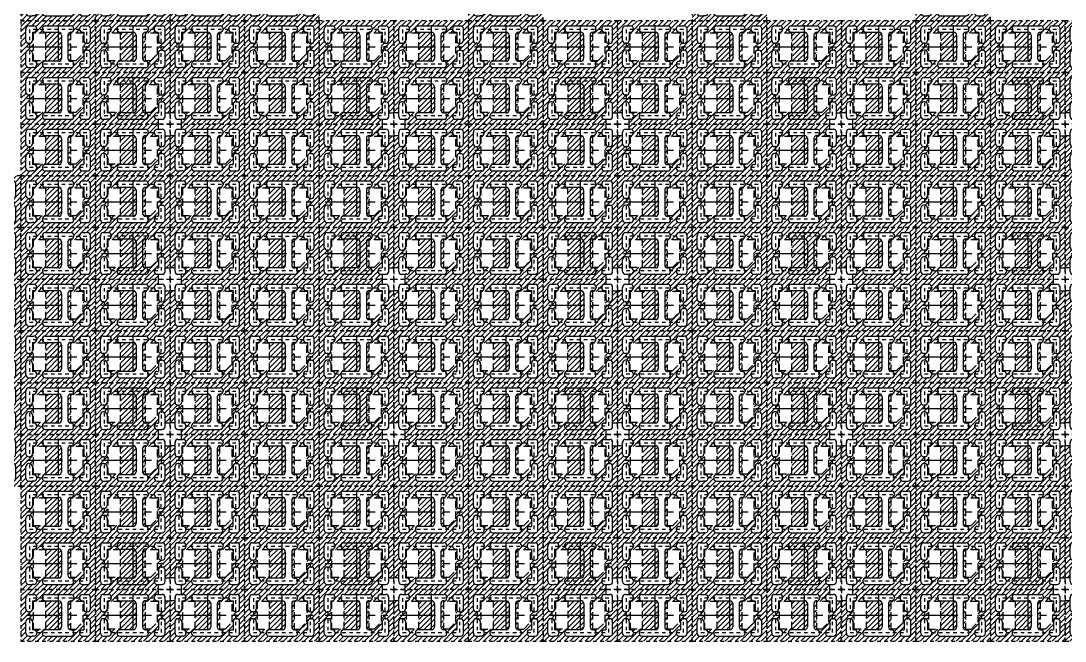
# Model space of a CAD drawing. Extents: x -1061 to -782, y -21 to 162.
# Drawn here: x -1043.5 to -1014.27, y 85.83 to 103.21 of the extents above; entities that cross this region are included whole.
import ezdxf

# ---------------------------------------------------------------- set-up
doc = ezdxf.new("R2010")
doc.units = 0
doc.header["$LTSCALE"] = 0.5
for name, pattern in [('CENTER', [2, 1.25, -0.25, 0.25, -0.25]), ('HIDDEN', [0.375, 0.25, -0.125]), ('HIDDEN2', [0.1875, 0.125, -0.0625])]:
    doc.linetypes.add(name, pattern=pattern)
for name, color, linetype in [('B', 5, 'Continuous'), ('C', 1, 'CENTER'), ('H', 4, 'HIDDEN'), ('hatch', 7, 'CENTER'), ('HATCH O-L', 7, 'HIDDEN2'), ('PACKAGE OL', 51, 'HIDDEN2'), ('圖', 7, 'Continuous')]:
    doc.layers.add(name, color=color, linetype=linetype)

# ---------------------------------------------------------------- blocks, each defined once
blk = doc.blocks.new('DFN1006-2L PACKAGE')
at = {"layer": 'hatch'}
h = blk.add_hatch(dxfattribs=at)
h.set_pattern_fill('ANSI31', color=256, scale=0.02)
h.set_pattern_definition([(45, (528.53349, -41.65396), (-0.0449012806, 0.0449012806), [])])
h.paths.add_polyline_path([(1.205, 0.102), (-0.1, 0.102), (-0.1, -0.803), (1.205, -0.803)])
h.paths.add_polyline_path([(0.037, -0.411), (0.053, -0.411, -0.414214), (0.103, -0.461), (0.103, -0.605), (0.127, -0.605, -0.414214), (0.177, -0.655), (0.177, -0.666, -0.414214), (0.127, -0.716), (0.1, -0.716), (0.037, -0.716, -0.414214), (-0.013, -0.666), (-0.013, -0.461, -0.414214)], flags=16)
h.paths.add_polyline_path([(-0.013, -0.241), (-0.013, -0.036, -0.414214), (0.037, 0.014), (0.127, 0.014, -0.414214), (0.177, -0.036), (0.177, -0.047, -0.414214), (0.127, -0.097), (0.103, -0.097), (0.103, -0.241, -0.414214), (0.053, -0.291), (0.037, -0.291, -0.414214)], flags=16)
h.paths.add_polyline_path([(0.117, -0.111), (0.337, -0.111), (0.337, -0.591), (0.117, -0.591)], flags=16)
h.paths.add_polyline_path([(0.327, -0.605), (0.561, -0.605, 0.414214), (0.611, -0.555), (0.611, -0.147, 0.414214), (0.561, -0.097), (0.327, -0.097, -0.414214), (0.277, -0.047), (0.277, -0.036, -0.414214), (0.327, 0.014), (0.777, 0.014, -0.414214), (0.827, -0.036), (0.827, -0.047, -0.414214), (0.777, -0.097), (0.774, -0.097, 0.414214), (0.724, -0.147), (0.724, -0.555, 0.423299), (0.776, -0.605, -0.423025), (0.827, -0.655), (0.827, -0.666, -0.414214), (0.777, -0.716), (0.327, -0.716, -0.414214), (0.277, -0.666), (0.277, -0.655, -0.414214)], flags=16)
h.paths.add_polyline_path([(0.767, -0.111), (0.987, -0.111), (0.987, -0.471), (0.867, -0.591), (0.767, -0.591)], flags=16)
h.paths.add_polyline_path([(0.977, -0.605), (1.001, -0.605), (1.001, -0.461, -0.414214), (1.051, -0.411), (1.067, -0.411, -0.414214), (1.117, -0.461), (1.117, -0.666, -0.414214), (1.067, -0.716), (1.005, -0.716), (0.977, -0.716, -0.414214), (0.927, -0.666), (0.927, -0.655, -0.414214)], flags=16)
h.paths.add_polyline_path([(0.927, -0.047), (0.927, -0.036, -0.414214), (0.977, 0.014), (1.067, 0.014, -0.414214), (1.117, -0.036), (1.117, -0.241, -0.414214), (1.067, -0.291), (1.051, -0.291, -0.414214), (1.001, -0.241), (1.001, -0.097), (0.977, -0.097, -0.414214)], flags=16)
at = {"layer": 'B'}
for p, q in [((0.037, 0.014), (0.127, 0.014)), ((0.327, 0.014), (0.777, 0.014)), ((0.977, 0.014), (1.067, 0.014)), ((-0.013, -0.241), (-0.013, -0.036)), ((-0.013, -0.036), (-0.013, -0.05)), ((0.103, -0.097), (0.103, -0.241)), ((0.103, -0.097), (0.127, -0.097)), ((0.177, -0.036), (0.177, -0.047)), ((0.277, -0.036), (0.277, -0.047)), ((0.327, -0.097), (0.561, -0.097)), ((0.611, -0.147), (0.611, -0.555)), ((0.724, -0.147), (0.724, -0.555)), ((0.774, -0.097), (0.777, -0.097)), ((0.827, -0.036), (0.827, -0.047)), ((0.927, -0.036), (0.927, -0.047)), ((0.977, -0.097), (1.001, -0.097)), ((1.001, -0.097), (1.001, -0.241)), ((1.117, -0.241), (1.117, -0.036)), ((0.053, -0.291), (0.037, -0.291)), ((0.052, -0.291), (0.052, -0.291)), ((1.051, -0.291), (1.067, -0.291)), ((1.052, -0.291), (1.052, -0.291)), ((-0.013, -0.666), (-0.013, -0.461)), ((0.053, -0.411), (0.037, -0.411)), ((0.052, -0.411), (0.052, -0.411)), ((0.103, -0.461), (0.103, -0.605)), ((1.001, -0.461), (1.001, -0.605)), ((1.051, -0.411), (1.067, -0.411)), ((1.052, -0.411), (1.052, -0.411)), ((1.117, -0.666), (1.117, -0.461)), ((0.037, -0.716), (0.1, -0.716)), ((0.127, -0.716), (0.1, -0.716)), ((0.127, -0.605), (0.103, -0.605)), ((0.177, -0.655), (0.177, -0.666)), ((0.277, -0.655), (0.277, -0.666)), ((0.561, -0.605), (0.327, -0.605)), ((0.327, -0.716), (0.777, -0.716)), ((0.774, -0.605), (0.777, -0.605)), ((0.827, -0.655), (0.827, -0.666)), ((0.927, -0.655), (0.927, -0.666)), ((0.977, -0.605), (1.001, -0.605)), ((0.977, -0.716), (1.005, -0.716)), ((1.005, -0.716), (1.067, -0.716))]:
    blk.add_line(p, q, dxfattribs=at)
for centre, start, end in [((0.037, -0.036), 90, 180), ((0.127, -0.036), 0, 90), ((0.327, -0.036), 90, 180), ((0.777, -0.036), 0, 90), ((0.977, -0.036), 90, 180), ((1.067, -0.036), 0, 90), ((0.127, -0.047), 270, 0), ((0.327, -0.047), 180, 270), ((0.561, -0.147), 0, 90), ((0.774, -0.147), 90, 180), ((0.777, -0.047), 270, 0), ((0.977, -0.047), 180, 270), ((0.037, -0.241), 180, 270), ((0.053, -0.241), 270, 0), ((1.051, -0.241), 180, 270), ((1.067, -0.241), 270, 0), ((0.037, -0.461), 90, 180), ((0.053, -0.461), 0, 90), ((1.051, -0.461), 90, 180), ((1.067, -0.461), 0, 90), ((0.037, -0.666), 180, 270), ((0.127, -0.655), 0, 90), ((0.127, -0.666), 270, 0), ((0.327, -0.655), 90, 180), ((0.327, -0.666), 180, 270), ((0.561, -0.555), 270, 0), ((0.774, -0.555), 180, 270), ((0.777, -0.655), 0, 90), ((0.777, -0.666), 270, 0), ((0.977, -0.655), 90, 180), ((0.977, -0.666), 180, 270), ((1.067, -0.666), 270, 0)]:
    blk.add_arc(centre, 0.05, start, end, dxfattribs=at)
at = {"layer": 'C'}
for p, q in [((0.552, 0.029), (0.552, -0.731)), ((0.005, -0.351), (1.1, -0.351))]:
    blk.add_line(p, q, dxfattribs=at)
at = {"layer": 'H'}
for points in [[(0.337, -0.591), (0.337, -0.111), (0.117, -0.111), (0.117, -0.591)], [(0.867, -0.591), (0.987, -0.471), (0.987, -0.111), (0.767, -0.111), (0.767, -0.591)]]:
    blk.add_lwpolyline(points, close=True, dxfattribs=at)
at = {"layer": 'HATCH O-L'}
blk.add_lwpolyline([(-0.1, 0.102), (-0.1, -0.803), (1.205, -0.803), (1.205, 0.102), (-0.1, 0.102)], dxfattribs=at)
at = {"layer": 'PACKAGE OL'}
blk.add_lwpolyline([(1.052, -0.651), (1.052, -0.051), (0.052, -0.051), (0.052, -0.651)], close=True, dxfattribs=at)
blk = doc.blocks.new('2 R- SIDE CROSS REF')
at = {"layer": 'hatch'}
h = blk.add_hatch(dxfattribs=at)
h.set_pattern_fill('ANSI31', color=256, scale=0.02)
h.set_pattern_definition([(45, (581.53627, -36.8985), (-0.0449012806, 0.0449012806), [])])
h.paths.add_polyline_path([(-0.452, 0.452), (-0.452, 0.365), (-0.425, 0.365, -0.414214), (-0.375, 0.315), (-0.375, 0.304, -0.414214), (-0.425, 0.254), (-0.449, 0.254), (-0.449, 0.11, -0.414214), (-0.499, 0.06), (-0.515, 0.06, -0.414214), (-0.565, 0.11), (-0.565, 0.251), (-0.652, 0.251), (-0.652, -0.251), (-0.565, -0.251), (-0.565, -0.11, -0.414214), (-0.515, -0.06), (-0.499, -0.06, -0.414214), (-0.449, -0.11), (-0.449, -0.254), (-0.425, -0.254, -0.414214), (-0.375, -0.304), (-0.375, -0.315, -0.414214), (-0.425, -0.365), (-0.452, -0.365), (-0.452, -0.452), (0.652, -0.452), (0.652, 0.452)])
h.paths.add_polyline_path([(-0.215, 0.24), (-0.215, -0.24), (-0.435, -0.24), (-0.435, 0.24)], flags=16)
h.paths.add_polyline_path([(0.215, 0.24), (0.435, 0.24), (0.435, -0.12), (0.315, -0.24), (0.215, -0.24)], flags=16)
h.paths.add_polyline_path([(0.425, 0.365), (0.515, 0.365, -0.414214), (0.565, 0.315), (0.565, 0.11, -0.414214), (0.515, 0.06), (0.499, 0.06, -0.414214), (0.449, 0.11), (0.449, 0.254), (0.425, 0.254, -0.414214), (0.375, 0.304), (0.375, 0.315, -0.414214)], flags=16)
h.paths.add_polyline_path([(0.499, -0.06), (0.515, -0.06, -0.414214), (0.565, -0.11), (0.565, -0.315, -0.414214), (0.515, -0.365), (0.452, -0.365), (0.425, -0.365, -0.414214), (0.375, -0.315), (0.375, -0.304, -0.414214), (0.425, -0.254), (0.449, -0.254), (0.449, -0.11, -0.414214)], flags=16)
at = {"layer": 'B'}
for p, q in [((-0.565, 0.11), (-0.565, 0.315)), ((-0.565, 0.315), (-0.565, 0.301)), ((-0.515, 0.365), (-0.425, 0.365)), ((-0.449, 0.254), (-0.449, 0.11)), ((-0.449, 0.254), (-0.425, 0.254)), ((-0.375, 0.315), (-0.375, 0.304)), ((-0.275, 0.315), (-0.275, 0.304)), ((-0.225, 0.365), (0.225, 0.365)), ((-0.225, 0.254), (0.009, 0.254)), ((0.059, 0.204), (0.059, -0.204)), ((0.172, 0.204), (0.172, -0.204)), ((0.222, 0.254), (0.225, 0.254)), ((0.275, 0.315), (0.275, 0.304)), ((0.375, 0.315), (0.375, 0.304)), ((0.425, 0.365), (0.515, 0.365)), ((0.425, 0.254), (0.449, 0.254)), ((0.449, 0.254), (0.449, 0.11)), ((0.565, 0.11), (0.565, 0.315)), ((-0.499, 0.06), (-0.515, 0.06)), ((-0.5, 0.06), (-0.5, 0.06)), ((0.499, 0.06), (0.515, 0.06)), ((0.5, 0.06), (0.5, 0.06)), ((-0.565, -0.315), (-0.565, -0.11)), ((-0.499, -0.06), (-0.515, -0.06)), ((-0.5, -0.06), (-0.5, -0.06)), ((-0.449, -0.11), (-0.449, -0.254)), ((0.449, -0.11), (0.449, -0.254)), ((0.499, -0.06), (0.515, -0.06)), ((0.5, -0.06), (0.5, -0.06)), ((0.565, -0.315), (0.565, -0.11)), ((-0.515, -0.365), (-0.452, -0.365)), ((-0.425, -0.365), (-0.452, -0.365)), ((-0.425, -0.254), (-0.449, -0.254)), ((-0.375, -0.304), (-0.375, -0.315)), ((-0.275, -0.304), (-0.275, -0.315)), ((0.009, -0.254), (-0.225, -0.254)), ((-0.225, -0.365), (0.225, -0.365)), ((0.222, -0.254), (0.225, -0.254)), ((0.275, -0.304), (0.275, -0.315)), ((0.375, -0.304), (0.375, -0.315)), ((0.425, -0.254), (0.449, -0.254)), ((0.425, -0.365), (0.452, -0.365)), ((0.452, -0.365), (0.515, -0.365))]:
    blk.add_line(p, q, dxfattribs=at)
for centre, start, end in [((-0.515, 0.315), 90, 180), ((-0.425, 0.315), 0, 90), ((-0.425, 0.304), 270, 0), ((-0.225, 0.315), 90, 180), ((-0.225, 0.304), 180, 270), ((0.009, 0.204), 0, 90), ((0.222, 0.204), 90, 180), ((0.225, 0.315), 0, 90), ((0.225, 0.304), 270, 0), ((0.425, 0.315), 90, 180), ((0.425, 0.304), 180, 270), ((0.515, 0.315), 0, 90), ((-0.515, 0.11), 180, 270), ((-0.499, 0.11), 270, 0), ((0.499, 0.11), 180, 270), ((0.515, 0.11), 270, 0), ((-0.515, -0.11), 90, 180), ((-0.499, -0.11), 0, 90), ((0.499, -0.11), 90, 180), ((0.515, -0.11), 0, 90), ((-0.515, -0.315), 180, 270), ((-0.425, -0.304), 0, 90), ((-0.425, -0.315), 270, 0), ((-0.225, -0.304), 90, 180), ((-0.225, -0.315), 180, 270), ((0.009, -0.204), 270, 0), ((0.222, -0.204), 180, 270), ((0.225, -0.304), 0, 90), ((0.225, -0.315), 270, 0), ((0.425, -0.304), 90, 180), ((0.425, -0.315), 180, 270), ((0.515, -0.315), 270, 0)]:
    blk.add_arc(centre, 0.05, start, end, dxfattribs=at)
at = {"layer": 'C'}
for p, q in [((0, 0.38), (0, -0.38)), ((-0.548, 0), (0.548, 0))]:
    blk.add_line(p, q, dxfattribs=at)
at = {"layer": 'H', "color": 6}
for p, q in [((-0.452, 0.365), (-0.452, 0.452)), ((-0.565, 0.251), (-0.652, 0.251)), ((-0.565, -0.251), (-0.652, -0.251)), ((-0.452, -0.452), (-0.452, -0.365))]:
    blk.add_line(p, q, dxfattribs=at)
at = {"layer": 'H'}
for points in [[(-0.215, -0.24), (-0.215, 0.24), (-0.435, 0.24), (-0.435, -0.24)], [(0.315, -0.24), (0.435, -0.12), (0.435, 0.24), (0.215, 0.24), (0.215, -0.24)]]:
    blk.add_lwpolyline(points, close=True, dxfattribs=at)
at = {"layer": 'HATCH O-L'}
blk.add_lwpolyline([(-0.652, 0.452), (-0.652, -0.452), (0.652, -0.452), (0.652, 0.452), (-0.652, 0.452)], dxfattribs=at)
at = {"layer": 'PACKAGE OL'}
blk.add_lwpolyline([(0.5, -0.3), (0.5, 0.3), (-0.5, 0.3), (-0.5, -0.3)], close=True, dxfattribs=at)
blk = doc.blocks.new('UPPER RIGHT CROSS')
at = {"layer": 'hatch'}
h = blk.add_hatch(dxfattribs=at)
h.set_pattern_fill('ANSI31', color=256, scale=0.02)
h.set_pattern_definition([(45, (579.97371, -40.20884), (-0.0449012806, 0.0449012806), [])])
h.paths.add_polyline_path([(-0.652, 0.452), (-0.652, -0.452), (0.652, -0.452), (0.652, 0.251), (0.565, 0.251), (0.565, 0.11, -0.414214), (0.515, 0.06), (0.499, 0.06, -0.414214), (0.449, 0.11), (0.449, 0.254), (0.425, 0.254, -0.414214), (0.375, 0.304), (0.375, 0.315, -0.414214), (0.425, 0.365), (0.452, 0.365), (0.452, 0.452)])
h.paths.add_polyline_path([(-0.375, 0.315), (-0.375, 0.304, -0.414214), (-0.425, 0.254), (-0.449, 0.254), (-0.449, 0.11, -0.414214), (-0.499, 0.06), (-0.515, 0.06, -0.414214), (-0.565, 0.11), (-0.565, 0.315, -0.414214), (-0.515, 0.365), (-0.425, 0.365, -0.414214)], flags=16)
h.paths.add_polyline_path([(-0.225, 0.365), (0.225, 0.365, -0.414214), (0.275, 0.315), (0.275, 0.304, -0.414214), (0.225, 0.254), (0.222, 0.254, 0.414214), (0.172, 0.204), (0.172, -0.204, 0.423299), (0.224, -0.254, -0.423025), (0.275, -0.304), (0.275, -0.315, -0.414214), (0.225, -0.365), (-0.225, -0.365, -0.414214), (-0.275, -0.315), (-0.275, -0.304, -0.414214), (-0.225, -0.254), (0.009, -0.254, 0.414214), (0.059, -0.204), (0.059, 0.204, 0.414214), (0.009, 0.254), (-0.225, 0.254, -0.414214), (-0.275, 0.304), (-0.275, 0.315, -0.414214)], flags=16)
h.paths.add_polyline_path([(-0.215, 0.24), (-0.215, -0.24), (-0.435, -0.24), (-0.435, 0.24)], flags=16)
h.paths.add_polyline_path([(-0.449, -0.11), (-0.449, -0.254), (-0.425, -0.254, -0.414214), (-0.375, -0.304), (-0.375, -0.315, -0.414214), (-0.425, -0.365), (-0.452, -0.365), (-0.515, -0.365, -0.414214), (-0.565, -0.315), (-0.565, -0.11, -0.414214), (-0.515, -0.06), (-0.499, -0.06, -0.414214)], flags=16)
h.paths.add_polyline_path([(0.215, 0.24), (0.435, 0.24), (0.435, -0.12), (0.315, -0.24), (0.215, -0.24)], flags=16)
h.paths.add_polyline_path([(0.499, -0.06), (0.515, -0.06, -0.414214), (0.565, -0.11), (0.565, -0.315, -0.414214), (0.515, -0.365), (0.452, -0.365), (0.425, -0.365, -0.414214), (0.375, -0.315), (0.375, -0.304, -0.414214), (0.425, -0.254), (0.449, -0.254), (0.449, -0.11, -0.414214)], flags=16)
at = {"layer": 'B'}
for p, q in [((-0.565, 0.11), (-0.565, 0.315)), ((-0.565, 0.315), (-0.565, 0.301)), ((-0.515, 0.365), (-0.425, 0.365)), ((-0.449, 0.254), (-0.449, 0.11)), ((-0.449, 0.254), (-0.425, 0.254)), ((-0.375, 0.315), (-0.375, 0.304)), ((-0.275, 0.315), (-0.275, 0.304)), ((-0.225, 0.365), (0.225, 0.365)), ((-0.225, 0.254), (0.009, 0.254)), ((0.059, 0.204), (0.059, -0.204)), ((0.172, 0.204), (0.172, -0.204)), ((0.222, 0.254), (0.225, 0.254)), ((0.275, 0.315), (0.275, 0.304)), ((0.375, 0.315), (0.375, 0.304)), ((0.425, 0.365), (0.515, 0.365)), ((0.425, 0.254), (0.449, 0.254)), ((0.449, 0.254), (0.449, 0.11)), ((0.565, 0.11), (0.565, 0.315)), ((-0.499, 0.06), (-0.515, 0.06)), ((-0.5, 0.06), (-0.5, 0.06)), ((0.499, 0.06), (0.515, 0.06)), ((0.5, 0.06), (0.5, 0.06)), ((-0.565, -0.315), (-0.565, -0.11)), ((-0.499, -0.06), (-0.515, -0.06)), ((-0.5, -0.06), (-0.5, -0.06)), ((-0.449, -0.11), (-0.449, -0.254)), ((0.449, -0.11), (0.449, -0.254)), ((0.499, -0.06), (0.515, -0.06)), ((0.5, -0.06), (0.5, -0.06)), ((0.565, -0.315), (0.565, -0.11)), ((-0.515, -0.365), (-0.452, -0.365)), ((-0.425, -0.365), (-0.452, -0.365)), ((-0.425, -0.254), (-0.449, -0.254)), ((-0.375, -0.304), (-0.375, -0.315)), ((-0.275, -0.304), (-0.275, -0.315)), ((0.009, -0.254), (-0.225, -0.254)), ((-0.225, -0.365), (0.225, -0.365)), ((0.222, -0.254), (0.225, -0.254)), ((0.275, -0.304), (0.275, -0.315)), ((0.375, -0.304), (0.375, -0.315)), ((0.425, -0.254), (0.449, -0.254)), ((0.425, -0.365), (0.452, -0.365)), ((0.452, -0.365), (0.515, -0.365))]:
    blk.add_line(p, q, dxfattribs=at)
for centre, start, end in [((-0.515, 0.315), 90, 180), ((-0.425, 0.315), 0, 90), ((-0.425, 0.304), 270, 0), ((-0.225, 0.315), 90, 180), ((-0.225, 0.304), 180, 270), ((0.009, 0.204), 0, 90), ((0.222, 0.204), 90, 180), ((0.225, 0.315), 0, 90), ((0.225, 0.304), 270, 0), ((0.425, 0.315), 90, 180), ((0.425, 0.304), 180, 270), ((0.515, 0.315), 0, 90), ((-0.515, 0.11), 180, 270), ((-0.499, 0.11), 270, 0), ((0.499, 0.11), 180, 270), ((0.515, 0.11), 270, 0), ((-0.515, -0.11), 90, 180), ((-0.499, -0.11), 0, 90), ((0.499, -0.11), 90, 180), ((0.515, -0.11), 0, 90), ((-0.515, -0.315), 180, 270), ((-0.425, -0.304), 0, 90), ((-0.425, -0.315), 270, 0), ((-0.225, -0.304), 90, 180), ((-0.225, -0.315), 180, 270), ((0.009, -0.204), 270, 0), ((0.222, -0.204), 180, 270), ((0.225, -0.304), 0, 90), ((0.225, -0.315), 270, 0), ((0.425, -0.304), 90, 180), ((0.425, -0.315), 180, 270), ((0.515, -0.315), 270, 0)]:
    blk.add_arc(centre, 0.05, start, end, dxfattribs=at)
at = {"layer": 'C'}
for p, q in [((0, 0.38), (0, -0.38)), ((-0.548, 0), (0.548, 0))]:
    blk.add_line(p, q, dxfattribs=at)
at = {"layer": 'H', "color": 6}
for p, q in [((0.452, 0.365), (0.452, 0.452)), ((0.565, 0.251), (0.652, 0.251))]:
    blk.add_line(p, q, dxfattribs=at)
at = {"layer": 'H'}
for points in [[(-0.215, -0.24), (-0.215, 0.24), (-0.435, 0.24), (-0.435, -0.24)], [(0.315, -0.24), (0.435, -0.12), (0.435, 0.24), (0.215, 0.24), (0.215, -0.24)]]:
    blk.add_lwpolyline(points, close=True, dxfattribs=at)
at = {"layer": 'HATCH O-L'}
blk.add_lwpolyline([(-0.652, 0.452), (-0.652, -0.452), (0.652, -0.452), (0.652, 0.452), (-0.652, 0.452)], dxfattribs=at)
at = {"layer": 'PACKAGE OL'}
blk.add_lwpolyline([(0.5, -0.3), (0.5, 0.3), (-0.5, 0.3), (-0.5, -0.3)], close=True, dxfattribs=at)
blk = doc.blocks.new('UPPER LEFT CROSS')
at = {"layer": 'hatch'}
h = blk.add_hatch(dxfattribs=at)
h.set_pattern_fill('ANSI31', color=256, scale=0.02)
h.set_pattern_definition([(45, (581.53627, -40.20884), (-0.0449012806, 0.0449012806), [])])
h.paths.add_polyline_path([(-0.452, 0.452), (-0.452, 0.365), (-0.425, 0.365, -0.414214), (-0.375, 0.315), (-0.375, 0.304, -0.414214), (-0.425, 0.254), (-0.449, 0.254), (-0.449, 0.11, -0.414214), (-0.499, 0.06), (-0.515, 0.06, -0.414214), (-0.565, 0.11), (-0.565, 0.251), (-0.652, 0.251), (-0.652, -0.452), (0.652, -0.452), (0.652, 0.452)])
h.paths.add_polyline_path([(-0.225, 0.365), (0.225, 0.365, -0.414214), (0.275, 0.315), (0.275, 0.304, -0.414214), (0.225, 0.254), (0.222, 0.254, 0.414214), (0.172, 0.204), (0.172, -0.204, 0.423299), (0.224, -0.254, -0.423025), (0.275, -0.304), (0.275, -0.315, -0.414214), (0.225, -0.365), (-0.225, -0.365, -0.414214), (-0.275, -0.315), (-0.275, -0.304, -0.414214), (-0.225, -0.254), (0.009, -0.254, 0.414214), (0.059, -0.204), (0.059, 0.204, 0.414214), (0.009, 0.254), (-0.225, 0.254, -0.414214), (-0.275, 0.304), (-0.275, 0.315, -0.414214)], flags=16)
h.paths.add_polyline_path([(-0.215, 0.24), (-0.215, -0.24), (-0.435, -0.24), (-0.435, 0.24)], flags=16)
h.paths.add_polyline_path([(-0.449, -0.11), (-0.449, -0.254), (-0.425, -0.254, -0.414214), (-0.375, -0.304), (-0.375, -0.315, -0.414214), (-0.425, -0.365), (-0.452, -0.365), (-0.515, -0.365, -0.414214), (-0.565, -0.315), (-0.565, -0.11, -0.414214), (-0.515, -0.06), (-0.499, -0.06, -0.414214)], flags=16)
h.paths.add_polyline_path([(0.215, 0.24), (0.435, 0.24), (0.435, -0.12), (0.315, -0.24), (0.215, -0.24)], flags=16)
h.paths.add_polyline_path([(0.425, 0.365), (0.515, 0.365, -0.414214), (0.565, 0.315), (0.565, 0.11, -0.414214), (0.515, 0.06), (0.499, 0.06, -0.414214), (0.449, 0.11), (0.449, 0.254), (0.425, 0.254, -0.414214), (0.375, 0.304), (0.375, 0.315, -0.414214)], flags=16)
h.paths.add_polyline_path([(0.499, -0.06), (0.515, -0.06, -0.414214), (0.565, -0.11), (0.565, -0.315, -0.414214), (0.515, -0.365), (0.452, -0.365), (0.425, -0.365, -0.414214), (0.375, -0.315), (0.375, -0.304, -0.414214), (0.425, -0.254), (0.449, -0.254), (0.449, -0.11, -0.414214)], flags=16)
at = {"layer": 'B'}
for p, q in [((-0.565, 0.11), (-0.565, 0.315)), ((-0.565, 0.315), (-0.565, 0.301)), ((-0.515, 0.365), (-0.425, 0.365)), ((-0.449, 0.254), (-0.449, 0.11)), ((-0.449, 0.254), (-0.425, 0.254)), ((-0.375, 0.315), (-0.375, 0.304)), ((-0.275, 0.315), (-0.275, 0.304)), ((-0.225, 0.365), (0.225, 0.365)), ((-0.225, 0.254), (0.009, 0.254)), ((0.059, 0.204), (0.059, -0.204)), ((0.172, 0.204), (0.172, -0.204)), ((0.222, 0.254), (0.225, 0.254)), ((0.275, 0.315), (0.275, 0.304)), ((0.375, 0.315), (0.375, 0.304)), ((0.425, 0.365), (0.515, 0.365)), ((0.425, 0.254), (0.449, 0.254)), ((0.449, 0.254), (0.449, 0.11)), ((0.565, 0.11), (0.565, 0.315)), ((-0.499, 0.06), (-0.515, 0.06)), ((-0.5, 0.06), (-0.5, 0.06)), ((0.499, 0.06), (0.515, 0.06)), ((0.5, 0.06), (0.5, 0.06)), ((-0.565, -0.315), (-0.565, -0.11)), ((-0.499, -0.06), (-0.515, -0.06)), ((-0.5, -0.06), (-0.5, -0.06)), ((-0.449, -0.11), (-0.449, -0.254)), ((0.449, -0.11), (0.449, -0.254)), ((0.499, -0.06), (0.515, -0.06)), ((0.5, -0.06), (0.5, -0.06)), ((0.565, -0.315), (0.565, -0.11)), ((-0.515, -0.365), (-0.452, -0.365)), ((-0.425, -0.365), (-0.452, -0.365)), ((-0.425, -0.254), (-0.449, -0.254)), ((-0.375, -0.304), (-0.375, -0.315)), ((-0.275, -0.304), (-0.275, -0.315)), ((0.009, -0.254), (-0.225, -0.254)), ((-0.225, -0.365), (0.225, -0.365)), ((0.222, -0.254), (0.225, -0.254)), ((0.275, -0.304), (0.275, -0.315)), ((0.375, -0.304), (0.375, -0.315)), ((0.425, -0.254), (0.449, -0.254)), ((0.425, -0.365), (0.452, -0.365)), ((0.452, -0.365), (0.515, -0.365))]:
    blk.add_line(p, q, dxfattribs=at)
for centre, start, end in [((-0.515, 0.315), 90, 180), ((-0.425, 0.315), 0, 90), ((-0.425, 0.304), 270, 0), ((-0.225, 0.315), 90, 180), ((-0.225, 0.304), 180, 270), ((0.009, 0.204), 0, 90), ((0.222, 0.204), 90, 180), ((0.225, 0.315), 0, 90), ((0.225, 0.304), 270, 0), ((0.425, 0.315), 90, 180), ((0.425, 0.304), 180, 270), ((0.515, 0.315), 0, 90), ((-0.515, 0.11), 180, 270), ((-0.499, 0.11), 270, 0), ((0.499, 0.11), 180, 270), ((0.515, 0.11), 270, 0), ((-0.515, -0.11), 90, 180), ((-0.499, -0.11), 0, 90), ((0.499, -0.11), 90, 180), ((0.515, -0.11), 0, 90), ((-0.515, -0.315), 180, 270), ((-0.425, -0.304), 0, 90), ((-0.425, -0.315), 270, 0), ((-0.225, -0.304), 90, 180), ((-0.225, -0.315), 180, 270), ((0.009, -0.204), 270, 0), ((0.222, -0.204), 180, 270), ((0.225, -0.304), 0, 90), ((0.225, -0.315), 270, 0), ((0.425, -0.304), 90, 180), ((0.425, -0.315), 180, 270), ((0.515, -0.315), 270, 0)]:
    blk.add_arc(centre, 0.05, start, end, dxfattribs=at)
at = {"layer": 'C'}
for p, q in [((0, 0.38), (0, -0.38)), ((-0.548, 0), (0.548, 0))]:
    blk.add_line(p, q, dxfattribs=at)
at = {"layer": 'H', "color": 6}
for p, q in [((-0.452, 0.365), (-0.452, 0.452)), ((-0.565, 0.251), (-0.652, 0.251))]:
    blk.add_line(p, q, dxfattribs=at)
at = {"layer": 'H'}
for points in [[(-0.215, -0.24), (-0.215, 0.24), (-0.435, 0.24), (-0.435, -0.24)], [(0.315, -0.24), (0.435, -0.12), (0.435, 0.24), (0.215, 0.24), (0.215, -0.24)]]:
    blk.add_lwpolyline(points, close=True, dxfattribs=at)
at = {"layer": 'HATCH O-L'}
blk.add_lwpolyline([(-0.652, 0.452), (-0.652, -0.452), (0.652, -0.452), (0.652, 0.452), (-0.652, 0.452)], dxfattribs=at)
at = {"layer": 'PACKAGE OL'}
blk.add_lwpolyline([(0.5, -0.3), (0.5, 0.3), (-0.5, 0.3), (-0.5, -0.3)], close=True, dxfattribs=at)
blk = doc.blocks.new('LOWER LEFT CROSS')
at = {"layer": 'hatch'}
h = blk.add_hatch(dxfattribs=at)
h.set_pattern_fill('ANSI31', color=256, scale=0.02)
h.set_pattern_definition([(45, (581.53627, -39.15142), (-0.0449012806, 0.0449012806), [])])
h.paths.add_polyline_path([(-0.215, -0.24), (-0.435, -0.24), (-0.435, 0.24), (-0.215, 0.24)], flags=16)
h.paths.add_polyline_path([(0.215, 0.24), (0.435, 0.24), (0.435, -0.12), (0.315, -0.24), (0.215, -0.24)], flags=16)
h.paths.add_polyline_path([(-0.425, 0.254), (-0.449, 0.254), (-0.449, 0.11, -0.414214), (-0.499, 0.06), (-0.515, 0.06, -0.414214), (-0.565, 0.11), (-0.565, 0.315, -0.414214), (-0.515, 0.365), (-0.425, 0.365, -0.414214), (-0.375, 0.315), (-0.375, 0.304, -0.414214)], flags=16)
h.paths.add_polyline_path([(-0.449, -0.11), (-0.449, -0.254), (-0.425, -0.254, -0.414214), (-0.375, -0.304), (-0.375, -0.315, -0.414214), (-0.425, -0.365), (-0.452, -0.365), (-0.515, -0.365, -0.414214), (-0.565, -0.315), (-0.565, -0.11, -0.414214), (-0.515, -0.06), (-0.499, -0.06, -0.414214)], flags=16)
h.paths.add_polyline_path([(0.375, 0.304), (0.375, 0.315, -0.414214), (0.425, 0.365), (0.515, 0.365, -0.414214), (0.565, 0.315), (0.565, 0.11, -0.414214), (0.515, 0.06), (0.499, 0.06, -0.414214), (0.449, 0.11), (0.449, 0.254), (0.425, 0.254, -0.414214)], flags=16)
h.paths.add_polyline_path([(0.499, -0.06), (0.515, -0.06, -0.414214), (0.565, -0.11), (0.565, -0.315, -0.414214), (0.515, -0.365), (0.452, -0.365), (0.425, -0.365, -0.414214), (0.375, -0.315), (0.375, -0.304, -0.414214), (0.425, -0.254), (0.449, -0.254), (0.449, -0.11, -0.414214)], flags=16)
h.paths.add_polyline_path([(-0.652, 0.452), (-0.652, -0.452), (0.452, -0.452), (0.452, -0.365), (0.515, -0.365, 0.414214), (0.565, -0.315), (0.565, -0.251), (0.652, -0.251), (0.652, 0.452)])
at = {"layer": 'B'}
for p, q in [((-0.565, 0.11), (-0.565, 0.315)), ((-0.565, 0.315), (-0.565, 0.301)), ((-0.515, 0.365), (-0.425, 0.365)), ((-0.449, 0.254), (-0.449, 0.11)), ((-0.449, 0.254), (-0.425, 0.254)), ((-0.375, 0.315), (-0.375, 0.304)), ((-0.275, 0.315), (-0.275, 0.304)), ((-0.225, 0.365), (0.225, 0.365)), ((-0.225, 0.254), (0.009, 0.254)), ((0.059, 0.204), (0.059, -0.204)), ((0.172, 0.204), (0.172, -0.204)), ((0.222, 0.254), (0.225, 0.254)), ((0.275, 0.315), (0.275, 0.304)), ((0.375, 0.315), (0.375, 0.304)), ((0.425, 0.365), (0.515, 0.365)), ((0.425, 0.254), (0.449, 0.254)), ((0.449, 0.254), (0.449, 0.11)), ((0.565, 0.11), (0.565, 0.315)), ((-0.499, 0.06), (-0.515, 0.06)), ((-0.5, 0.06), (-0.5, 0.06)), ((0.499, 0.06), (0.515, 0.06)), ((0.5, 0.06), (0.5, 0.06)), ((-0.565, -0.315), (-0.565, -0.11)), ((-0.499, -0.06), (-0.515, -0.06)), ((-0.5, -0.06), (-0.5, -0.06)), ((-0.449, -0.11), (-0.449, -0.254)), ((0.449, -0.11), (0.449, -0.254)), ((0.499, -0.06), (0.515, -0.06)), ((0.5, -0.06), (0.5, -0.06)), ((0.565, -0.315), (0.565, -0.11)), ((-0.515, -0.365), (-0.452, -0.365)), ((-0.425, -0.365), (-0.452, -0.365)), ((-0.425, -0.254), (-0.449, -0.254)), ((-0.375, -0.304), (-0.375, -0.315)), ((-0.275, -0.304), (-0.275, -0.315)), ((0.009, -0.254), (-0.225, -0.254)), ((-0.225, -0.365), (0.225, -0.365)), ((0.222, -0.254), (0.225, -0.254)), ((0.275, -0.304), (0.275, -0.315)), ((0.375, -0.304), (0.375, -0.315)), ((0.425, -0.254), (0.449, -0.254)), ((0.425, -0.365), (0.452, -0.365)), ((0.452, -0.365), (0.515, -0.365))]:
    blk.add_line(p, q, dxfattribs=at)
for centre, start, end in [((-0.515, 0.315), 90, 180), ((-0.425, 0.315), 0, 90), ((-0.425, 0.304), 270, 0), ((-0.225, 0.315), 90, 180), ((-0.225, 0.304), 180, 270), ((0.009, 0.204), 0, 90), ((0.222, 0.204), 90, 180), ((0.225, 0.315), 0, 90), ((0.225, 0.304), 270, 0), ((0.425, 0.315), 90, 180), ((0.425, 0.304), 180, 270), ((0.515, 0.315), 0, 90), ((-0.515, 0.11), 180, 270), ((-0.499, 0.11), 270, 0), ((0.499, 0.11), 180, 270), ((0.515, 0.11), 270, 0), ((-0.515, -0.11), 90, 180), ((-0.499, -0.11), 0, 90), ((0.499, -0.11), 90, 180), ((0.515, -0.11), 0, 90), ((-0.515, -0.315), 180, 270), ((-0.425, -0.304), 0, 90), ((-0.425, -0.315), 270, 0), ((-0.225, -0.304), 90, 180), ((-0.225, -0.315), 180, 270), ((0.009, -0.204), 270, 0), ((0.222, -0.204), 180, 270), ((0.225, -0.304), 0, 90), ((0.225, -0.315), 270, 0), ((0.425, -0.304), 90, 180), ((0.425, -0.315), 180, 270), ((0.515, -0.315), 270, 0)]:
    blk.add_arc(centre, 0.05, start, end, dxfattribs=at)
at = {"layer": 'C'}
for p, q in [((0, 0.38), (0, -0.38)), ((-0.548, 0), (0.548, 0))]:
    blk.add_line(p, q, dxfattribs=at)
at = {"layer": 'H', "color": 6}
for p, q in [((0.452, -0.452), (0.452, -0.365)), ((0.565, -0.251), (0.652, -0.251))]:
    blk.add_line(p, q, dxfattribs=at)
at = {"layer": 'H'}
for points in [[(-0.215, -0.24), (-0.215, 0.24), (-0.435, 0.24), (-0.435, -0.24)], [(0.315, -0.24), (0.435, -0.12), (0.435, 0.24), (0.215, 0.24), (0.215, -0.24)]]:
    blk.add_lwpolyline(points, close=True, dxfattribs=at)
at = {"layer": 'HATCH O-L'}
blk.add_lwpolyline([(-0.652, 0.452), (-0.652, -0.452), (0.652, -0.452), (0.652, 0.452), (-0.652, 0.452)], dxfattribs=at)
at = {"layer": 'PACKAGE OL'}
blk.add_lwpolyline([(0.5, -0.3), (0.5, 0.3), (-0.5, 0.3), (-0.5, -0.3)], close=True, dxfattribs=at)
blk = doc.blocks.new('LOWER CROSS REF')
at = {"layer": 'hatch'}
h = blk.add_hatch(dxfattribs=at)
h.set_pattern_fill('ANSI31', color=256, scale=0.02)
h.set_pattern_definition([(45, (581.53627, -39.14559), (-0.0449012806, 0.0449012806), [])])
h.paths.add_polyline_path([(0.652, -0.452), (0.652, 0.452), (-0.652, 0.452), (-0.652, -0.251), (-0.565, -0.251), (-0.565, -0.11, -0.414214), (-0.515, -0.06), (-0.499, -0.06, -0.414214), (-0.449, -0.11), (-0.449, -0.254), (-0.425, -0.254, -0.414214), (-0.375, -0.304), (-0.375, -0.315, -0.414214), (-0.425, -0.365), (-0.452, -0.365), (-0.452, -0.452)])
h.paths.add_polyline_path([(-0.275, -0.315), (-0.275, -0.304, -0.414214), (-0.225, -0.254), (0.009, -0.254, 0.414214), (0.059, -0.204), (0.059, 0.204, 0.414214), (0.009, 0.254), (-0.225, 0.254, -0.414214), (-0.275, 0.304), (-0.275, 0.315, -0.414214), (-0.225, 0.365), (0.225, 0.365, -0.414214), (0.275, 0.315), (0.275, 0.304, -0.414214), (0.225, 0.254), (0.222, 0.254, 0.414214), (0.172, 0.204), (0.172, -0.204, 0.414214), (0.222, -0.254), (0.225, -0.254, -0.414214), (0.275, -0.304), (0.275, -0.315, -0.414214), (0.225, -0.365), (-0.225, -0.365, -0.414214)], flags=16)
h.paths.add_polyline_path([(-0.435, -0.24), (-0.435, 0.24), (-0.215, 0.24), (-0.215, -0.24)], flags=16)
h.paths.add_polyline_path([(-0.499, 0.06), (-0.515, 0.06, -0.414214), (-0.565, 0.11), (-0.565, 0.315, -0.414214), (-0.515, 0.365), (-0.425, 0.365, -0.414214), (-0.375, 0.315), (-0.375, 0.304, -0.414214), (-0.425, 0.254), (-0.449, 0.254), (-0.449, 0.11, -0.414214)], flags=16)
h.paths.add_polyline_path([(0.215, -0.24), (0.215, 0.24), (0.435, 0.24), (0.435, -0.12), (0.315, -0.24)], flags=16)
h.paths.add_polyline_path([(0.375, -0.315), (0.375, -0.304, -0.414214), (0.425, -0.254), (0.449, -0.254), (0.449, -0.11, -0.414214), (0.499, -0.06), (0.515, -0.06, -0.414214), (0.565, -0.11), (0.565, -0.315, -0.414214), (0.515, -0.365), (0.452, -0.365), (0.425, -0.365, -0.414214)], flags=16)
h.paths.add_polyline_path([(0.449, 0.11), (0.449, 0.254), (0.425, 0.254, -0.414214), (0.375, 0.304), (0.375, 0.315, -0.414214), (0.425, 0.365), (0.515, 0.365, -0.414214), (0.565, 0.315), (0.565, 0.11, -0.414214), (0.515, 0.06), (0.499, 0.06, -0.414214)], flags=16)
at = {"layer": 'B'}
for p, q in [((-0.565, 0.11), (-0.565, 0.315)), ((-0.565, 0.315), (-0.565, 0.301)), ((-0.515, 0.365), (-0.425, 0.365)), ((-0.449, 0.254), (-0.449, 0.11)), ((-0.449, 0.254), (-0.425, 0.254)), ((-0.375, 0.315), (-0.375, 0.304)), ((-0.275, 0.315), (-0.275, 0.304)), ((-0.225, 0.365), (0.225, 0.365)), ((-0.225, 0.254), (0.009, 0.254)), ((0.059, 0.204), (0.059, -0.204)), ((0.172, 0.204), (0.172, -0.204)), ((0.222, 0.254), (0.225, 0.254)), ((0.275, 0.315), (0.275, 0.304)), ((0.375, 0.315), (0.375, 0.304)), ((0.425, 0.365), (0.515, 0.365)), ((0.425, 0.254), (0.449, 0.254)), ((0.449, 0.254), (0.449, 0.11)), ((0.565, 0.11), (0.565, 0.315)), ((-0.499, 0.06), (-0.515, 0.06)), ((-0.5, 0.06), (-0.5, 0.06)), ((0.499, 0.06), (0.515, 0.06)), ((0.5, 0.06), (0.5, 0.06)), ((-0.565, -0.315), (-0.565, -0.11)), ((-0.499, -0.06), (-0.515, -0.06)), ((-0.5, -0.06), (-0.5, -0.06)), ((-0.449, -0.11), (-0.449, -0.254)), ((0.449, -0.11), (0.449, -0.254)), ((0.499, -0.06), (0.515, -0.06)), ((0.5, -0.06), (0.5, -0.06)), ((0.565, -0.315), (0.565, -0.11)), ((-0.515, -0.365), (-0.452, -0.365)), ((-0.425, -0.365), (-0.452, -0.365)), ((-0.425, -0.254), (-0.449, -0.254)), ((-0.375, -0.304), (-0.375, -0.315)), ((-0.275, -0.304), (-0.275, -0.315)), ((0.009, -0.254), (-0.225, -0.254)), ((-0.225, -0.365), (0.225, -0.365)), ((0.222, -0.254), (0.225, -0.254)), ((0.275, -0.304), (0.275, -0.315)), ((0.375, -0.304), (0.375, -0.315)), ((0.425, -0.254), (0.449, -0.254)), ((0.425, -0.365), (0.452, -0.365)), ((0.452, -0.365), (0.515, -0.365))]:
    blk.add_line(p, q, dxfattribs=at)
for centre, start, end in [((-0.515, 0.315), 90, 180), ((-0.425, 0.315), 0, 90), ((-0.425, 0.304), 270, 0), ((-0.225, 0.315), 90, 180), ((-0.225, 0.304), 180, 270), ((0.009, 0.204), 0, 90), ((0.222, 0.204), 90, 180), ((0.225, 0.315), 0, 90), ((0.225, 0.304), 270, 0), ((0.425, 0.315), 90, 180), ((0.425, 0.304), 180, 270), ((0.515, 0.315), 0, 90), ((-0.515, 0.11), 180, 270), ((-0.499, 0.11), 270, 0), ((0.499, 0.11), 180, 270), ((0.515, 0.11), 270, 0), ((-0.515, -0.11), 90, 180), ((-0.499, -0.11), 0, 90), ((0.499, -0.11), 90, 180), ((0.515, -0.11), 0, 90), ((-0.515, -0.315), 180, 270), ((-0.425, -0.304), 0, 90), ((-0.425, -0.315), 270, 0), ((-0.225, -0.304), 90, 180), ((-0.225, -0.315), 180, 270), ((0.009, -0.204), 270, 0), ((0.222, -0.204), 180, 270), ((0.225, -0.304), 0, 90), ((0.225, -0.315), 270, 0), ((0.425, -0.304), 90, 180), ((0.425, -0.315), 180, 270), ((0.515, -0.315), 270, 0)]:
    blk.add_arc(centre, 0.05, start, end, dxfattribs=at)
at = {"layer": 'C'}
for p, q in [((0, 0.38), (0, -0.38)), ((-0.548, 0), (0.548, 0))]:
    blk.add_line(p, q, dxfattribs=at)
at = {"layer": 'H', "color": 6}
for p, q in [((-0.565, -0.251), (-0.652, -0.251)), ((-0.452, -0.452), (-0.452, -0.365))]:
    blk.add_line(p, q, dxfattribs=at)
at = {"layer": 'H'}
for points in [[(-0.215, -0.24), (-0.215, 0.24), (-0.435, 0.24), (-0.435, -0.24)], [(0.315, -0.24), (0.435, -0.12), (0.435, 0.24), (0.215, 0.24), (0.215, -0.24)]]:
    blk.add_lwpolyline(points, close=True, dxfattribs=at)
at = {"layer": 'HATCH O-L'}
blk.add_lwpolyline([(-0.652, 0.452), (-0.652, -0.452), (0.652, -0.452), (0.652, 0.452), (-0.652, 0.452)], dxfattribs=at)
at = {"layer": 'PACKAGE OL'}
blk.add_lwpolyline([(0.5, -0.3), (0.5, 0.3), (-0.5, 0.3), (-0.5, -0.3)], close=True, dxfattribs=at)

msp = doc.modelspace()

# ---------------------------------------------------------------- block references
at = {"layer": 'hatch', "xscale": 1.6, "yscale": 1.6, "zscale": 1.6}
for name, p in [('UPPER RIGHT CROSS', (-1040.36863, 103.93)), ('UPPER LEFT CROSS', (-1038.28095, 103.93)), ('LOWER LEFT CROSS', (-1040.36863, 101.03464)), ('LOWER CROSS REF', (-1038.28095, 101.03464)), ('LOWER LEFT CROSS', (-1034.10559, 101.03464)), ('LOWER CROSS REF', (-1032.01791, 101.03464)), ('LOWER LEFT CROSS', (-1027.84255, 101.03464)), ('LOWER CROSS REF', (-1025.75487, 101.03464)), ('LOWER LEFT CROSS', (-1021.57951, 101.03464)), ('LOWER CROSS REF', (-1019.49183, 101.03464)), ('LOWER LEFT CROSS', (-1015.31647, 101.03464)), ('LOWER CROSS REF', (-1013.22879, 101.03464)), ('UPPER RIGHT CROSS', (-1040.36863, 99.58696)), ('UPPER LEFT CROSS', (-1038.28095, 99.58696)), ('UPPER RIGHT CROSS', (-1034.10559, 99.58696)), ('UPPER LEFT CROSS', (-1032.01791, 99.58696)), ('UPPER RIGHT CROSS', (-1027.84255, 99.58696)), ('UPPER LEFT CROSS', (-1025.75487, 99.58696)), ('UPPER RIGHT CROSS', (-1021.57951, 99.58696)), ('UPPER LEFT CROSS', (-1019.49183, 99.58696)), ('UPPER RIGHT CROSS', (-1015.31647, 99.58696)), ('UPPER LEFT CROSS', (-1013.22879, 99.58696)), ('2 R- SIDE CROSS REF', (-1044.54399, 98.13928)), ('2 R- SIDE CROSS REF', (-1044.54399, 96.6916)), ('LOWER LEFT CROSS', (-1040.36863, 96.6916)), ('LOWER CROSS REF', (-1038.28095, 96.6916)), ('LOWER LEFT CROSS', (-1034.10559, 96.6916)), ('LOWER CROSS REF', (-1032.01791, 96.6916)), ('LOWER LEFT CROSS', (-1027.84255, 96.6916)), ('LOWER CROSS REF', (-1025.75487, 96.6916)), ('LOWER LEFT CROSS', (-1021.57951, 96.6916)), ('LOWER CROSS REF', (-1019.49183, 96.6916)), ('LOWER LEFT CROSS', (-1015.31647, 96.6916)), ('LOWER CROSS REF', (-1013.22879, 96.6916)), ('2 R- SIDE CROSS REF', (-1044.54399, 95.24392)), ('UPPER RIGHT CROSS', (-1040.36863, 95.24392)), ('UPPER LEFT CROSS', (-1038.28095, 95.24392)), ('UPPER RIGHT CROSS', (-1034.10559, 95.24392)), ('UPPER LEFT CROSS', (-1032.01791, 95.24392)), ('UPPER RIGHT CROSS', (-1027.84255, 95.24392)), ('UPPER LEFT CROSS', (-1025.75487, 95.24392)), ('UPPER RIGHT CROSS', (-1021.57951, 95.24392)), ('UPPER LEFT CROSS', (-1019.49183, 95.24392)), ('UPPER RIGHT CROSS', (-1015.31647, 95.24392)), ('UPPER LEFT CROSS', (-1013.22879, 95.24392)), ('2 R- SIDE CROSS REF', (-1044.54399, 93.79624)), ('2 R- SIDE CROSS REF', (-1044.54399, 92.34856)), ('LOWER LEFT CROSS', (-1040.36863, 92.34856)), ('LOWER CROSS REF', (-1038.28095, 92.34856)), ('LOWER LEFT CROSS', (-1034.10559, 92.34856)), ('LOWER CROSS REF', (-1032.01791, 92.34856)), ('LOWER LEFT CROSS', (-1027.84255, 92.34856)), ('LOWER CROSS REF', (-1025.75487, 92.34856)), ('LOWER LEFT CROSS', (-1021.57951, 92.34856)), ('LOWER CROSS REF', (-1019.49183, 92.34856)), ('LOWER LEFT CROSS', (-1015.31647, 92.34856)), ('LOWER CROSS REF', (-1013.22879, 92.34856)), ('2 R- SIDE CROSS REF', (-1044.54399, 90.90088)), ('UPPER RIGHT CROSS', (-1040.36863, 90.90088)), ('UPPER LEFT CROSS', (-1038.28095, 90.90088)), ('UPPER RIGHT CROSS', (-1034.10559, 90.90088)), ('UPPER LEFT CROSS', (-1032.01791, 90.90088)), ('UPPER RIGHT CROSS', (-1027.84255, 90.90088)), ('UPPER LEFT CROSS', (-1025.75487, 90.90088)), ('UPPER RIGHT CROSS', (-1021.57951, 90.90088)), ('UPPER LEFT CROSS', (-1019.49183, 90.90088)), ('UPPER RIGHT CROSS', (-1015.31647, 90.90088)), ('UPPER LEFT CROSS', (-1013.22879, 90.90088)), ('LOWER LEFT CROSS', (-1040.36863, 88.00552)), ('LOWER CROSS REF', (-1038.28095, 88.00552)), ('LOWER LEFT CROSS', (-1034.10559, 88.00552)), ('LOWER CROSS REF', (-1032.01791, 88.00552)), ('LOWER LEFT CROSS', (-1027.84255, 88.00552)), ('LOWER CROSS REF', (-1025.75487, 88.00552)), ('LOWER LEFT CROSS', (-1021.57951, 88.00552)), ('LOWER CROSS REF', (-1019.49183, 88.00552)), ('LOWER LEFT CROSS', (-1015.31647, 88.00552)), ('LOWER CROSS REF', (-1013.22879, 88.00552)), ('UPPER RIGHT CROSS', (-1040.36863, 86.55784)), ('UPPER LEFT CROSS', (-1038.28095, 86.55784)), ('UPPER RIGHT CROSS', (-1034.10559, 86.55784)), ('UPPER LEFT CROSS', (-1032.01791, 86.55784)), ('UPPER RIGHT CROSS', (-1027.84255, 86.55784)), ('UPPER LEFT CROSS', (-1025.75487, 86.55784)), ('UPPER RIGHT CROSS', (-1021.57951, 86.55784)), ('UPPER LEFT CROSS', (-1019.49183, 86.55784)), ('UPPER RIGHT CROSS', (-1015.31647, 86.55784)), ('UPPER LEFT CROSS', (-1013.22879, 86.55784))]:
    msp.add_blockref(name, p, dxfattribs=at)
at = {"layer": '圖', "xscale": 1.6, "yscale": 1.6, "zscale": 1.6}
for p in [(-1043.34015, 104.49129), (-1037.07711, 104.49129), (-1030.81407, 104.49129), (-1024.55103, 104.49129), (-1018.28799, 104.49129), (-1043.34015, 103.04361), (-1041.25247, 103.04361), (-1039.16479, 103.04361), (-1037.07711, 103.04361), (-1034.98943, 103.04361), (-1032.90175, 103.04361), (-1030.81407, 103.04361), (-1028.72639, 103.04361), (-1026.63871, 103.04361), (-1024.55103, 103.04361), (-1022.46335, 103.04361), (-1020.37567, 103.04361), (-1018.28799, 103.04361), (-1016.20031, 103.04361), (-1014.11263, 103.04361), (-1043.34015, 101.59593), (-1037.07711, 101.59593), (-1030.81407, 101.59593), (-1024.55103, 101.59593), (-1018.28799, 101.59593), (-1043.34015, 100.14825), (-1037.07711, 100.14825), (-1030.81407, 100.14825), (-1024.55103, 100.14825), (-1018.28799, 100.14825), (-1043.34015, 98.70057), (-1041.25247, 98.70057), (-1039.16479, 98.70057), (-1037.07711, 98.70057), (-1034.98943, 98.70057), (-1032.90175, 98.70057), (-1030.81407, 98.70057), (-1028.72639, 98.70057), (-1026.63871, 98.70057), (-1024.55103, 98.70057), (-1022.46335, 98.70057), (-1020.37567, 98.70057), (-1018.28799, 98.70057), (-1016.20031, 98.70057), (-1014.11263, 98.70057), (-1043.34015, 97.25289), (-1037.07711, 97.25289), (-1030.81407, 97.25289), (-1024.55103, 97.25289), (-1018.28799, 97.25289), (-1043.34015, 95.80521), (-1037.07711, 95.80521), (-1030.81407, 95.80521), (-1024.55103, 95.80521), (-1018.28799, 95.80521), (-1043.34015, 94.35753), (-1041.25247, 94.35753), (-1039.16479, 94.35753), (-1037.07711, 94.35753), (-1034.98943, 94.35753), (-1032.90175, 94.35753), (-1030.81407, 94.35753), (-1028.72639, 94.35753), (-1026.63871, 94.35753), (-1024.55103, 94.35753), (-1022.46335, 94.35753), (-1020.37567, 94.35753), (-1018.28799, 94.35753), (-1016.20031, 94.35753), (-1014.11263, 94.35753), (-1043.34015, 92.90985), (-1037.07711, 92.90985), (-1030.81407, 92.90985), (-1024.55103, 92.90985), (-1018.28799, 92.90985), (-1043.34015, 91.46217), (-1037.07711, 91.46217), (-1030.81407, 91.46217), (-1024.55103, 91.46217), (-1018.28799, 91.46217), (-1043.34015, 90.01449), (-1041.25247, 90.01449), (-1039.16479, 90.01449), (-1037.07711, 90.01449), (-1034.98943, 90.01449), (-1032.90175, 90.01449), (-1030.81407, 90.01449), (-1028.72639, 90.01449), (-1026.63871, 90.01449), (-1024.55103, 90.01449), (-1022.46335, 90.01449), (-1020.37567, 90.01449), (-1018.28799, 90.01449), (-1016.20031, 90.01449), (-1014.11263, 90.01449), (-1043.34015, 88.56681), (-1037.07711, 88.56681), (-1030.81407, 88.56681), (-1024.55103, 88.56681), (-1018.28799, 88.56681), (-1043.34015, 87.11913), (-1037.07711, 87.11913), (-1030.81407, 87.11913), (-1024.55103, 87.11913), (-1018.28799, 87.11913)]:
    msp.add_blockref('DFN1006-2L PACKAGE', p, dxfattribs=at)

doc.saveas('drawing.dxf')
